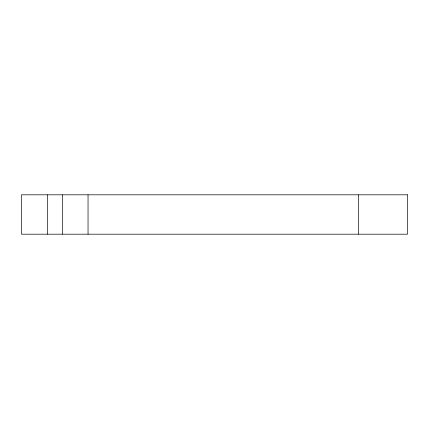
<?xml version="1.0" encoding="UTF-8"?>
<svg xmlns="http://www.w3.org/2000/svg" width="429" height="429" viewBox="0 0 429 429"><rect width="100%" height="100%" fill="white"/><g stroke="black" fill="none" stroke-linecap="round" stroke-linejoin="round"><path stroke-width="0.64" d="M358.639 194.809L358.639 234.191M88.042 194.809L88.042 234.191M62.414 194.809L62.414 234.191M47.501 194.809L47.501 234.191M407.55 194.809L21.45 194.809L21.45 234.191L407.55 234.191L407.55 194.809"/></g></svg>
